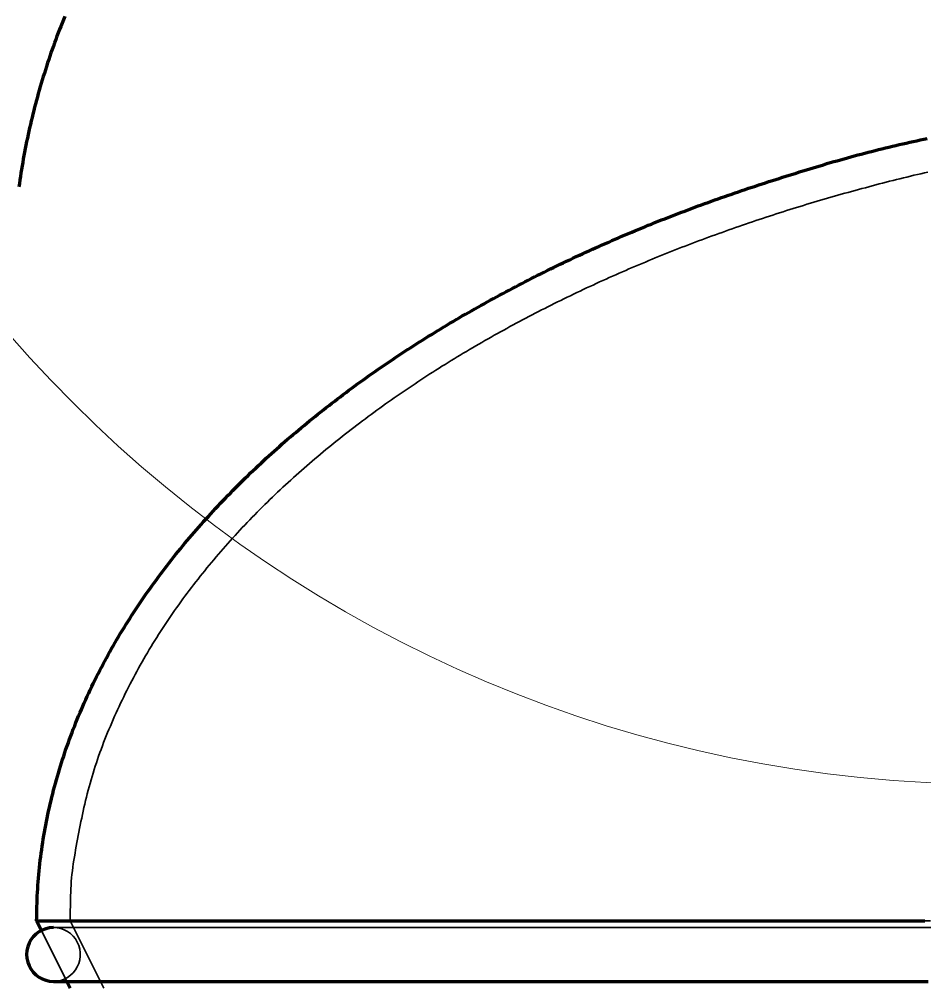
# Model space of a CAD drawing. Header units: millimetres. Extents: x 0 to 2382, y 0 to 420.
# Drawn here: x 269.67 to 282.48, y 297.55 to 311.2 of the extents above; entities that cross this region are included whole.
import ezdxf

# ---------------------------------------------------------------- set-up
doc = ezdxf.new("R2010")
doc.units = ezdxf.units.MM
doc.linetypes.add('IRAM-E-TRAZOS', pattern=[5, 4, -1])
for name, color, linetype, lineweight in [('01-VISIBLE', 7, 'CONTINUOUS', 70), ('02-OCULTA', 4, 'IRAM-E-TRAZOS', 35), ('08-FINA', 5, 'CONTINUOUS', 18)]:
    doc.layers.add(name, color=color, linetype=linetype, lineweight=lineweight)

msp = doc.modelspace()

# ---------------------------------------------------------------- linework, layer by layer
at = {"layer": '01-VISIBLE'}
for p, q in [((269.98, 298.315), (269.912, 298.45)), ((270.387, 297.5), (270.34, 297.595))]:
    msp.add_line(p, q, dxfattribs=at)
for points in [[(270.309, 311.245), (270.29, 311.198), (270.271, 311.152), (270.253, 311.105), (270.235, 311.059), (270.217, 311.012), (270.199, 310.965), (270.182, 310.918), (270.165, 310.871), (270.148, 310.824), (270.131, 310.777), (270.114, 310.729), (270.098, 310.682), (270.082, 310.635), (270.066, 310.587), (270.051, 310.539), (270.036, 310.492), (270.021, 310.444), (270.006, 310.396), (269.991, 310.348), (269.977, 310.3), (269.963, 310.252), (269.949, 310.204), (269.935, 310.156), (269.922, 310.108), (269.909, 310.059), (269.896, 310.011), (269.883, 309.962), (269.871, 309.914), (269.859, 309.865), (269.847, 309.817), (269.835, 309.768), (269.824, 309.719), (269.813, 309.671), (269.802, 309.622), (269.791, 309.573), (269.78, 309.524), (269.77, 309.475), (269.76, 309.426), (269.75, 309.377), (269.741, 309.327), (269.732, 309.278), (269.723, 309.229), (269.714, 309.18), (269.705, 309.13), (269.697, 309.081), (269.689, 309.032), (269.681, 308.982), (269.674, 308.933), (269.667, 308.883), (269.66, 308.834)], [(269.912, 298.45), (269.913, 298.501), (269.913, 298.551), (269.914, 298.601), (269.915, 298.652), (269.917, 298.702), (269.919, 298.753), (269.921, 298.803), (269.924, 298.854), (269.927, 298.904), (269.93, 298.955), (269.934, 299.005), (269.938, 299.055), (269.942, 299.106), (269.947, 299.156), (269.952, 299.206), (269.958, 299.256), (269.963, 299.307), (269.97, 299.357), (269.976, 299.407), (269.983, 299.457), (269.99, 299.507), (269.998, 299.557), (270.006, 299.607), (270.014, 299.656), (270.023, 299.706), (270.032, 299.756), (270.041, 299.805), (270.05, 299.855), (270.06, 299.905), (270.071, 299.954), (270.081, 300.003), (270.092, 300.053), (270.103, 300.102), (270.115, 300.151), (270.127, 300.2), (270.139, 300.249), (270.152, 300.298), (270.165, 300.347), (270.178, 300.396), (270.191, 300.444), (270.205, 300.493), (270.219, 300.541), (270.234, 300.59), (270.249, 300.638), (270.264, 300.686), (270.279, 300.734), (270.295, 300.782), (270.311, 300.83), (270.327, 300.878), (270.344, 300.926), (270.361, 300.973), (270.378, 301.021), (270.395, 301.068), (270.413, 301.115), (270.431, 301.163), (270.45, 301.21), (270.468, 301.257), (270.487, 301.303), (270.506, 301.35), (270.526, 301.397), (270.546, 301.443), (270.566, 301.489), (270.586, 301.536), (270.607, 301.582), (270.628, 301.628), (270.649, 301.674), (270.67, 301.719), (270.692, 301.765), (270.714, 301.81), (270.736, 301.856), (270.759, 301.901), (270.782, 301.946), (270.805, 301.991), (270.828, 302.036), (270.852, 302.08), (270.875, 302.125), (270.899, 302.169), (270.924, 302.214), (270.948, 302.258), (270.973, 302.302), (270.998, 302.346), (271.023, 302.389), (271.049, 302.433), (271.075, 302.476), (271.101, 302.52), (271.127, 302.563), (271.153, 302.606), (271.18, 302.649), (271.207, 302.692), (271.234, 302.734), (271.261, 302.777), (271.289, 302.819), (271.316, 302.861), (271.344, 302.903), (271.373, 302.945), (271.401, 302.987), (271.43, 303.028), (271.458, 303.07), (271.487, 303.111), (271.517, 303.152), (271.546, 303.193), (271.576, 303.234), (271.606, 303.275), (271.636, 303.316), (271.666, 303.356), (271.696, 303.397), (271.727, 303.437), (271.757, 303.477), (271.788, 303.517), (271.819, 303.557), (271.851, 303.596), (271.882, 303.636), (271.914, 303.675), (271.946, 303.714), (271.978, 303.753), (272.01, 303.792), (272.043, 303.831), (272.075, 303.869), (272.108, 303.908), (272.141, 303.946), (272.174, 303.984), (272.207, 304.022), (272.241, 304.06), (272.274, 304.098), (272.308, 304.135), (272.342, 304.173), (272.376, 304.21), (272.41, 304.247), (272.444, 304.284), (272.479, 304.321), (272.514, 304.358), (272.548, 304.395), (272.583, 304.431), (272.619, 304.467), (272.654, 304.503), (272.689, 304.539), (272.725, 304.575), (272.76, 304.611), (272.796, 304.647), (272.832, 304.682), (272.868, 304.717), (272.905, 304.752), (272.941, 304.787), (272.978, 304.822), (273.014, 304.857), (273.051, 304.892), (273.088, 304.926), (273.125, 304.96), (273.162, 304.995), (273.2, 305.029), (273.237, 305.062), (273.275, 305.096), (273.312, 305.13), (273.35, 305.163), (273.388, 305.197), (273.426, 305.23), (273.464, 305.263), (273.503, 305.296), (273.541, 305.329), (273.579, 305.361), (273.618, 305.394), (273.657, 305.426), (273.696, 305.458), (273.735, 305.491), (273.774, 305.523), (273.813, 305.554), (273.852, 305.586), (273.892, 305.618), (273.931, 305.649), (273.971, 305.68), (274.011, 305.712), (274.05, 305.743), (274.09, 305.774), (274.13, 305.804), (274.171, 305.835), (274.211, 305.866), (274.251, 305.896), (274.292, 305.926), (274.332, 305.956), (274.373, 305.986), (274.413, 306.016), (274.454, 306.046), (274.495, 306.075), (274.536, 306.105), (274.577, 306.134), (274.618, 306.164), (274.66, 306.193), (274.701, 306.222), (274.743, 306.25), (274.784, 306.279), (274.826, 306.308), (274.867, 306.336), (274.909, 306.365), (274.951, 306.393), (274.993, 306.421), (275.035, 306.449), (275.077, 306.477), (275.12, 306.504), (275.162, 306.532), (275.204, 306.559), (275.247, 306.587), (275.289, 306.614), (275.332, 306.641), (275.375, 306.668), (275.417, 306.695), (275.46, 306.722), (275.503, 306.748), (275.546, 306.775), (275.589, 306.801), (275.632, 306.827), (275.676, 306.853), (275.719, 306.879), (275.762, 306.905), (275.806, 306.931), (275.849, 306.957), (275.893, 306.982), (275.936, 307.008), (275.98, 307.033), (276.024, 307.058), (276.068, 307.083), (276.112, 307.108), (276.156, 307.133), (276.2, 307.158), (276.244, 307.182), (276.288, 307.207), (276.332, 307.231), (276.376, 307.255), (276.421, 307.279), (276.465, 307.304), (276.51, 307.327), (276.554, 307.351), (276.599, 307.375), (276.644, 307.398), (276.688, 307.422), (276.733, 307.445), (276.778, 307.468), (276.823, 307.492), (276.868, 307.515), (276.913, 307.538), (276.958, 307.56), (277.003, 307.583), (277.048, 307.606), (277.093, 307.628), (277.139, 307.65), (277.184, 307.673), (277.229, 307.695), (277.275, 307.717), (277.32, 307.739), (277.366, 307.76), (277.412, 307.782), (277.457, 307.804), (277.503, 307.825), (277.549, 307.847), (277.595, 307.868), (277.64, 307.889), (277.686, 307.91), (277.732, 307.931), (277.778, 307.952), (277.824, 307.973), (277.87, 307.993), (277.917, 308.014), (277.963, 308.034), (278.009, 308.054), (278.055, 308.075), (278.102, 308.095), (278.148, 308.115), (278.194, 308.135), (278.241, 308.155), (278.287, 308.174), (278.334, 308.194), (278.38, 308.214), (278.427, 308.233), (278.474, 308.252), (278.52, 308.271), (278.567, 308.291), (278.614, 308.309), (278.661, 308.328), (278.708, 308.347), (278.755, 308.366), (278.802, 308.384), (278.849, 308.403), (278.896, 308.421), (278.943, 308.439), (278.99, 308.457), (279.037, 308.475), (279.084, 308.493), (279.132, 308.511), (279.179, 308.529), (279.226, 308.546), (279.274, 308.564), (279.321, 308.581), (279.369, 308.598), (279.416, 308.615), (279.464, 308.632), (279.511, 308.649), (279.559, 308.666), (279.606, 308.683), (279.654, 308.7), (279.702, 308.716), (279.75, 308.733), (279.797, 308.749), (279.845, 308.765), (279.893, 308.782), (279.941, 308.798), (279.989, 308.814), (280.037, 308.83), (280.085, 308.846), (280.133, 308.861), (280.181, 308.877), (280.229, 308.893), (280.277, 308.908), (280.325, 308.924), (280.373, 308.939), (280.421, 308.955), (280.469, 308.97), (280.517, 308.985), (280.565, 309), (280.613, 309.015), (280.662, 309.03), (280.71, 309.045), (280.758, 309.06), (280.806, 309.075), (280.855, 309.09), (280.903, 309.105), (280.951, 309.119), (281, 309.134), (281.048, 309.148), (281.097, 309.163), (281.145, 309.177), (281.193, 309.191), (281.242, 309.205), (281.291, 309.219), (281.339, 309.233), (281.388, 309.246), (281.436, 309.26), (281.485, 309.273), (281.534, 309.286), (281.583, 309.299), (281.632, 309.312), (281.68, 309.325), (281.729, 309.337), (281.778, 309.35), (281.827, 309.362), (281.876, 309.374), (281.925, 309.386), (281.975, 309.398), (282.024, 309.41), (282.073, 309.421), (282.122, 309.433), (282.171, 309.444), (282.22, 309.455), (282.27, 309.466), (282.319, 309.477), (282.368, 309.488), (282.418, 309.499), (282.467, 309.51), (282.516, 309.521)], [(269.912, 298.45), (269.963, 298.45), (270.013, 298.45), (270.063, 298.45), (270.113, 298.45), (270.163, 298.45), (270.213, 298.45), (270.263, 298.45), (270.313, 298.45), (270.363, 298.45), (270.413, 298.45), (270.463, 298.45), (270.513, 298.45), (270.564, 298.45), (270.614, 298.45), (270.664, 298.45), (270.714, 298.45), (270.764, 298.45), (270.814, 298.45), (270.864, 298.45), (270.914, 298.45), (270.964, 298.45), (271.014, 298.45), (271.064, 298.45), (271.114, 298.45), (271.165, 298.45), (271.215, 298.45), (271.265, 298.45), (271.315, 298.45), (271.365, 298.45), (271.415, 298.45), (271.465, 298.45), (271.515, 298.45), (271.565, 298.45), (271.615, 298.45), (271.665, 298.45), (271.715, 298.45), (271.766, 298.45), (271.816, 298.45), (271.866, 298.45), (271.916, 298.45), (271.966, 298.45), (272.016, 298.45), (272.066, 298.45), (272.116, 298.45), (272.166, 298.45), (272.216, 298.45), (272.266, 298.45), (272.316, 298.45), (272.367, 298.45), (272.417, 298.45), (272.467, 298.45), (272.517, 298.45), (272.567, 298.45), (272.617, 298.45), (272.667, 298.45), (272.717, 298.45), (272.767, 298.45), (272.817, 298.45), (272.867, 298.45), (272.917, 298.45), (272.968, 298.45), (273.018, 298.45), (273.068, 298.45), (273.118, 298.45), (273.168, 298.45), (273.218, 298.45), (273.268, 298.45), (273.318, 298.45), (273.368, 298.45), (273.418, 298.45), (273.468, 298.45), (273.518, 298.45), (273.569, 298.45), (273.619, 298.45), (273.669, 298.45), (273.719, 298.45), (273.769, 298.45), (273.819, 298.45), (273.869, 298.45), (273.919, 298.45), (273.969, 298.45), (274.019, 298.45), (274.069, 298.45), (274.119, 298.45), (274.17, 298.45), (274.22, 298.45), (274.27, 298.45), (274.32, 298.45), (274.37, 298.45), (274.42, 298.45), (274.47, 298.45), (274.52, 298.45), (274.57, 298.45), (274.62, 298.45), (274.67, 298.45), (274.72, 298.45), (274.77, 298.45), (274.821, 298.45), (274.871, 298.45), (274.921, 298.45), (274.971, 298.45), (275.021, 298.45), (275.071, 298.45), (275.121, 298.45), (275.171, 298.45), (275.221, 298.45), (275.271, 298.45), (275.321, 298.45), (275.371, 298.45), (275.422, 298.45), (275.472, 298.45), (275.522, 298.45), (275.572, 298.45), (275.622, 298.45), (275.672, 298.45), (275.722, 298.45), (275.772, 298.45), (275.822, 298.45), (275.872, 298.45), (275.922, 298.45), (275.972, 298.45), (276.023, 298.45), (276.073, 298.45), (276.123, 298.45), (276.173, 298.45), (276.223, 298.45), (276.273, 298.45), (276.323, 298.45), (276.373, 298.45), (276.423, 298.45), (276.473, 298.45), (276.523, 298.45), (276.573, 298.45), (276.624, 298.45), (276.674, 298.45), (276.724, 298.45), (276.774, 298.45), (276.824, 298.45), (276.874, 298.45), (276.924, 298.45), (276.974, 298.45), (277.024, 298.45), (277.074, 298.45), (277.124, 298.45), (277.174, 298.45), (277.225, 298.45), (277.275, 298.45), (277.325, 298.45), (277.375, 298.45), (277.425, 298.45), (277.475, 298.45), (277.525, 298.45), (277.575, 298.45), (277.625, 298.45), (277.675, 298.45), (277.725, 298.45), (277.775, 298.45), (277.826, 298.45), (277.876, 298.45), (277.926, 298.45), (277.976, 298.45), (278.026, 298.45), (278.076, 298.45), (278.126, 298.45), (278.176, 298.45), (278.226, 298.45), (278.276, 298.45), (278.326, 298.45), (278.376, 298.45), (278.427, 298.45), (278.477, 298.45), (278.527, 298.45), (278.577, 298.45), (278.627, 298.45), (278.677, 298.45), (278.727, 298.45), (278.777, 298.45), (278.827, 298.45), (278.877, 298.45), (278.927, 298.45), (278.977, 298.45), (279.027, 298.45), (279.078, 298.45), (279.128, 298.45), (279.178, 298.45), (279.228, 298.45), (279.278, 298.45), (279.328, 298.45), (279.378, 298.45), (279.428, 298.45), (279.478, 298.45), (279.528, 298.45), (279.578, 298.45), (279.628, 298.45), (279.679, 298.45), (279.729, 298.45), (279.779, 298.45), (279.829, 298.45), (279.879, 298.45), (279.929, 298.45), (279.979, 298.45), (280.029, 298.45), (280.079, 298.45), (280.129, 298.45), (280.179, 298.45), (280.229, 298.45), (280.28, 298.45), (280.33, 298.45), (280.38, 298.45), (280.43, 298.45), (280.48, 298.45), (280.53, 298.45), (280.58, 298.45), (280.63, 298.45), (280.68, 298.45), (280.73, 298.45), (280.78, 298.45), (280.83, 298.45), (280.881, 298.45), (280.931, 298.45), (280.981, 298.45), (281.031, 298.45), (281.081, 298.45), (281.131, 298.45), (281.181, 298.45), (281.231, 298.45), (281.281, 298.45), (281.331, 298.45), (281.381, 298.45), (281.431, 298.45), (281.482, 298.45), (281.532, 298.45), (281.582, 298.45), (281.632, 298.45), (281.682, 298.45), (281.732, 298.45), (281.782, 298.45), (281.832, 298.45), (281.882, 298.45), (281.932, 298.45), (281.982, 298.45), (282.032, 298.45), (282.083, 298.45), (282.133, 298.45), (282.183, 298.45), (282.233, 298.45), (282.283, 298.45), (282.333, 298.45), (282.383, 298.45), (282.433, 298.45), (282.483, 298.45)], [(270.15, 298.355), (270.096, 298.351), (270.043, 298.34), (269.992, 298.321), (269.945, 298.295), (269.901, 298.262), (269.863, 298.224), (269.83, 298.18), (269.804, 298.133), (269.785, 298.082), (269.774, 298.029), (269.77, 297.975)], [(269.77, 297.975), (269.774, 297.921), (269.785, 297.868), (269.804, 297.817), (269.83, 297.77), (269.863, 297.726), (269.901, 297.688), (269.945, 297.655), (269.992, 297.629), (270.043, 297.61), (270.096, 297.599), (270.15, 297.595)], [(270.15, 297.595), (270.182, 297.595), (270.213, 297.595), (270.245, 297.595), (270.277, 297.595), (270.308, 297.595), (270.34, 297.595)], [(270.15, 297.595), (270.2, 297.595), (270.25, 297.595), (270.3, 297.595), (270.35, 297.595), (270.401, 297.595), (270.451, 297.595), (270.501, 297.595), (270.551, 297.595), (270.601, 297.595), (270.651, 297.595), (270.701, 297.595), (270.751, 297.595), (270.801, 297.595), (270.852, 297.595), (270.902, 297.595), (270.952, 297.595), (271.002, 297.595), (271.052, 297.595), (271.102, 297.595), (271.152, 297.595), (271.202, 297.595), (271.253, 297.595), (271.303, 297.595), (271.353, 297.595), (271.403, 297.595), (271.453, 297.595), (271.503, 297.595), (271.553, 297.595), (271.603, 297.595), (271.653, 297.595), (271.704, 297.595), (271.754, 297.595), (271.804, 297.595), (271.854, 297.595), (271.904, 297.595), (271.954, 297.595), (272.004, 297.595), (272.054, 297.595), (272.105, 297.595), (272.155, 297.595), (272.205, 297.595), (272.255, 297.595), (272.305, 297.595), (272.355, 297.595), (272.405, 297.595), (272.455, 297.595), (272.506, 297.595), (272.556, 297.595), (272.606, 297.595), (272.656, 297.595), (272.706, 297.595), (272.756, 297.595), (272.806, 297.595), (272.856, 297.595), (272.907, 297.595), (272.957, 297.595), (273.007, 297.595), (273.057, 297.595), (273.107, 297.595), (273.157, 297.595), (273.207, 297.595), (273.257, 297.595), (273.307, 297.595), (273.358, 297.595), (273.408, 297.595), (273.458, 297.595), (273.508, 297.595), (273.558, 297.595), (273.608, 297.595), (273.658, 297.595), (273.708, 297.595), (273.759, 297.595), (273.809, 297.595), (273.859, 297.595), (273.909, 297.595), (273.959, 297.595), (274.009, 297.595), (274.059, 297.595), (274.109, 297.595), (274.159, 297.595), (274.21, 297.595), (274.26, 297.595), (274.31, 297.595), (274.36, 297.595), (274.41, 297.595), (274.46, 297.595), (274.51, 297.595), (274.56, 297.595), (274.611, 297.595), (274.661, 297.595), (274.711, 297.595), (274.761, 297.595), (274.811, 297.595), (274.861, 297.595), (274.911, 297.595), (274.961, 297.595), (275.011, 297.595), (275.062, 297.595), (275.112, 297.595), (275.162, 297.595), (275.212, 297.595), (275.262, 297.595), (275.312, 297.595), (275.362, 297.595), (275.412, 297.595), (275.463, 297.595), (275.513, 297.595), (275.563, 297.595), (275.613, 297.595), (275.663, 297.595), (275.713, 297.595), (275.763, 297.595), (275.813, 297.595), (275.863, 297.595), (275.914, 297.595), (275.964, 297.595), (276.014, 297.595), (276.064, 297.595), (276.114, 297.595), (276.164, 297.595), (276.214, 297.595), (276.264, 297.595), (276.315, 297.595), (276.365, 297.595), (276.415, 297.595), (276.465, 297.595), (276.515, 297.595), (276.565, 297.595), (276.615, 297.595), (276.665, 297.595), (276.716, 297.595), (276.766, 297.595), (276.816, 297.595), (276.866, 297.595), (276.916, 297.595), (276.966, 297.595), (277.016, 297.595), (277.066, 297.595), (277.116, 297.595), (277.167, 297.595), (277.217, 297.595), (277.267, 297.595), (277.317, 297.595), (277.367, 297.595), (277.417, 297.595), (277.467, 297.595), (277.517, 297.595), (277.568, 297.595), (277.618, 297.595), (277.668, 297.595), (277.718, 297.595), (277.768, 297.595), (277.818, 297.595), (277.868, 297.595), (277.918, 297.595), (277.968, 297.595), (278.019, 297.595), (278.069, 297.595), (278.119, 297.595), (278.169, 297.595), (278.219, 297.595), (278.269, 297.595), (278.319, 297.595), (278.369, 297.595), (278.42, 297.595), (278.47, 297.595), (278.52, 297.595), (278.57, 297.595), (278.62, 297.595), (278.67, 297.595), (278.72, 297.595), (278.77, 297.595), (278.82, 297.595), (278.871, 297.595), (278.921, 297.595), (278.971, 297.595), (279.021, 297.595), (279.071, 297.595), (279.121, 297.595), (279.171, 297.595), (279.221, 297.595), (279.272, 297.595), (279.322, 297.595), (279.372, 297.595), (279.422, 297.595), (279.472, 297.595), (279.522, 297.595), (279.572, 297.595), (279.622, 297.595), (279.672, 297.595), (279.723, 297.595), (279.773, 297.595), (279.823, 297.595), (279.873, 297.595), (279.923, 297.595), (279.973, 297.595), (280.023, 297.595), (280.073, 297.595), (280.124, 297.595), (280.174, 297.595), (280.224, 297.595), (280.274, 297.595), (280.324, 297.595), (280.374, 297.595), (280.424, 297.595), (280.474, 297.595), (280.525, 297.595), (280.575, 297.595), (280.625, 297.595), (280.675, 297.595), (280.725, 297.595), (280.775, 297.595), (280.825, 297.595), (280.875, 297.595), (280.925, 297.595), (280.976, 297.595), (281.026, 297.595), (281.076, 297.595), (281.126, 297.595), (281.176, 297.595), (281.226, 297.595), (281.276, 297.595), (281.326, 297.595), (281.377, 297.595), (281.427, 297.595), (281.477, 297.595), (281.527, 297.595), (281.577, 297.595), (281.627, 297.595), (281.677, 297.595), (281.727, 297.595), (281.777, 297.595), (281.828, 297.595), (281.878, 297.595), (281.928, 297.595), (281.978, 297.595), (282.028, 297.595), (282.078, 297.595), (282.128, 297.595), (282.178, 297.595), (282.229, 297.595), (282.279, 297.595), (282.329, 297.595), (282.379, 297.595), (282.429, 297.595), (282.479, 297.595), (282.529, 297.595)]]:
    msp.add_lwpolyline(points, dxfattribs=at)
at = {"layer": '02-OCULTA'}
for p, q in [((270.862, 297.5), (270.387, 298.45)), ((270.34, 297.595), (269.98, 298.315))]:
    msp.add_line(p, q, dxfattribs=at)
for points in [[(282.525, 309.044), (282.476, 309.033), (282.427, 309.021), (282.377, 309.009), (282.328, 308.998), (282.279, 308.986), (282.23, 308.974), (282.181, 308.962), (282.131, 308.95), (282.082, 308.937), (282.033, 308.925), (281.984, 308.913), (281.935, 308.9), (281.886, 308.888), (281.837, 308.875), (281.788, 308.862), (281.739, 308.849), (281.69, 308.837), (281.641, 308.823), (281.593, 308.81), (281.544, 308.797), (281.495, 308.784), (281.446, 308.77), (281.397, 308.757), (281.349, 308.743), (281.3, 308.73), (281.251, 308.716), (281.203, 308.702), (281.154, 308.688), (281.105, 308.674), (281.057, 308.66), (281.008, 308.646), (280.96, 308.631), (280.911, 308.617), (280.863, 308.602), (280.814, 308.588), (280.766, 308.573), (280.717, 308.558), (280.669, 308.543), (280.621, 308.528), (280.573, 308.513), (280.524, 308.498), (280.476, 308.483), (280.428, 308.468), (280.38, 308.452), (280.331, 308.436), (280.283, 308.421), (280.235, 308.405), (280.187, 308.389), (280.139, 308.373), (280.091, 308.357), (280.043, 308.341), (279.995, 308.325), (279.947, 308.308), (279.9, 308.292), (279.852, 308.276), (279.804, 308.259), (279.756, 308.242), (279.709, 308.225), (279.661, 308.208), (279.613, 308.191), (279.566, 308.174), (279.518, 308.157), (279.471, 308.14), (279.423, 308.122), (279.376, 308.105), (279.328, 308.087), (279.281, 308.069), (279.233, 308.051), (279.186, 308.033), (279.139, 308.015), (279.092, 307.997), (279.044, 307.979), (278.997, 307.961), (278.95, 307.942), (278.903, 307.924), (278.856, 307.905), (278.809, 307.886), (278.762, 307.867), (278.715, 307.848), (278.668, 307.829), (278.622, 307.81), (278.575, 307.791), (278.528, 307.771), (278.481, 307.752), (278.435, 307.732), (278.388, 307.713), (278.342, 307.693), (278.295, 307.673), (278.249, 307.653), (278.202, 307.633), (278.156, 307.612), (278.11, 307.592), (278.063, 307.572), (278.017, 307.551), (277.971, 307.53), (277.925, 307.51), (277.879, 307.489), (277.833, 307.468), (277.787, 307.446), (277.741, 307.425), (277.695, 307.404), (277.649, 307.382), (277.603, 307.361), (277.558, 307.339), (277.512, 307.317), (277.466, 307.295), (277.421, 307.273), (277.375, 307.251), (277.33, 307.229), (277.284, 307.207), (277.239, 307.184), (277.194, 307.162), (277.149, 307.139), (277.103, 307.116), (277.058, 307.093), (277.013, 307.07), (276.968, 307.047), (276.923, 307.024), (276.878, 307), (276.834, 306.977), (276.789, 306.953), (276.744, 306.929), (276.7, 306.906), (276.655, 306.882), (276.611, 306.857), (276.566, 306.833), (276.522, 306.809), (276.478, 306.784), (276.433, 306.76), (276.389, 306.735), (276.345, 306.71), (276.301, 306.685), (276.257, 306.66), (276.213, 306.635), (276.169, 306.61), (276.126, 306.584), (276.082, 306.559), (276.038, 306.533), (275.995, 306.507), (275.951, 306.481), (275.908, 306.455), (275.865, 306.429), (275.822, 306.403), (275.778, 306.376), (275.735, 306.35), (275.692, 306.323), (275.649, 306.296), (275.607, 306.27), (275.564, 306.242), (275.521, 306.215), (275.479, 306.188), (275.436, 306.161), (275.394, 306.133), (275.351, 306.105), (275.309, 306.077), (275.267, 306.049), (275.225, 306.021), (275.183, 305.993), (275.141, 305.965), (275.099, 305.936), (275.057, 305.908), (275.016, 305.879), (274.974, 305.85), (274.933, 305.821), (274.891, 305.792), (274.85, 305.763), (274.809, 305.733), (274.768, 305.704), (274.727, 305.674), (274.686, 305.644), (274.645, 305.615), (274.604, 305.584), (274.564, 305.554), (274.523, 305.524), (274.483, 305.493), (274.442, 305.463), (274.402, 305.432), (274.362, 305.401), (274.322, 305.37), (274.282, 305.339), (274.243, 305.308), (274.203, 305.276), (274.163, 305.245), (274.124, 305.213), (274.085, 305.181), (274.045, 305.149), (274.006, 305.117), (273.967, 305.085), (273.928, 305.053), (273.89, 305.02), (273.851, 304.988), (273.812, 304.955), (273.774, 304.922), (273.736, 304.889), (273.697, 304.856), (273.659, 304.822), (273.621, 304.789), (273.584, 304.755), (273.546, 304.721), (273.509, 304.687), (273.471, 304.653), (273.434, 304.619), (273.397, 304.585), (273.36, 304.55), (273.323, 304.515), (273.286, 304.48), (273.25, 304.445), (273.214, 304.41), (273.177, 304.375), (273.141, 304.339), (273.105, 304.304), (273.069, 304.268), (273.034, 304.232), (272.998, 304.196), (272.963, 304.16), (272.928, 304.124), (272.893, 304.087), (272.858, 304.05), (272.823, 304.014), (272.789, 303.977), (272.754, 303.94), (272.72, 303.902), (272.686, 303.865), (272.652, 303.827), (272.618, 303.79), (272.585, 303.752), (272.551, 303.714), (272.518, 303.676), (272.485, 303.637), (272.452, 303.599), (272.419, 303.56), (272.387, 303.522), (272.355, 303.483), (272.322, 303.444), (272.29, 303.404), (272.259, 303.365), (272.227, 303.325), (272.196, 303.286), (272.164, 303.246), (272.133, 303.206), (272.103, 303.166), (272.072, 303.126), (272.042, 303.085), (272.011, 303.045), (271.981, 303.004), (271.952, 302.963), (271.922, 302.922), (271.893, 302.881), (271.863, 302.839), (271.834, 302.798), (271.806, 302.756), (271.777, 302.714), (271.749, 302.672), (271.721, 302.63), (271.693, 302.588), (271.666, 302.546), (271.638, 302.503), (271.611, 302.46), (271.584, 302.417), (271.558, 302.374), (271.531, 302.331), (271.505, 302.288), (271.479, 302.244), (271.454, 302.201), (271.428, 302.157), (271.403, 302.113), (271.378, 302.069), (271.354, 302.025), (271.329, 301.98), (271.305, 301.936), (271.282, 301.891), (271.258, 301.846), (271.235, 301.802), (271.212, 301.756), (271.189, 301.711), (271.166, 301.666), (271.144, 301.621), (271.122, 301.575), (271.1, 301.529), (271.079, 301.484), (271.057, 301.438), (271.036, 301.392), (271.015, 301.346), (270.995, 301.299), (270.975, 301.253), (270.955, 301.207), (270.935, 301.16), (270.916, 301.113), (270.897, 301.066), (270.878, 301.019), (270.86, 300.972), (270.842, 300.925), (270.824, 300.877), (270.806, 300.83), (270.789, 300.782), (270.773, 300.734), (270.757, 300.687), (270.741, 300.638), (270.726, 300.59), (270.711, 300.542), (270.696, 300.493), (270.682, 300.445), (270.668, 300.396), (270.655, 300.347), (270.642, 300.298), (270.629, 300.249), (270.617, 300.2), (270.605, 300.151), (270.594, 300.102), (270.582, 300.053), (270.571, 300.003), (270.56, 299.954), (270.55, 299.904), (270.539, 299.855), (270.529, 299.805), (270.519, 299.756), (270.51, 299.706), (270.5, 299.656), (270.491, 299.607), (270.482, 299.557), (270.473, 299.507), (270.464, 299.457), (270.455, 299.407), (270.446, 299.358), (270.438, 299.308), (270.43, 299.258), (270.423, 299.208), (270.417, 299.157), (270.411, 299.107), (270.406, 299.057), (270.402, 299.006), (270.399, 298.956), (270.396, 298.905), (270.394, 298.855), (270.392, 298.804), (270.391, 298.754), (270.39, 298.703), (270.389, 298.652), (270.388, 298.602), (270.388, 298.551), (270.387, 298.501), (270.387, 298.45)], [(282.512, 298.45), (282.462, 298.45), (282.412, 298.45), (282.362, 298.45), (282.312, 298.45), (282.262, 298.45), (282.212, 298.45), (282.162, 298.45), (282.112, 298.45), (282.062, 298.45), (282.012, 298.45), (281.962, 298.45), (281.912, 298.45), (281.862, 298.45), (281.812, 298.45), (281.762, 298.45), (281.712, 298.45), (281.662, 298.45), (281.612, 298.45), (281.562, 298.45), (281.512, 298.45), (281.462, 298.45), (281.412, 298.45), (281.362, 298.45), (281.312, 298.45), (281.262, 298.45), (281.212, 298.45), (281.162, 298.45), (281.112, 298.45), (281.062, 298.45), (281.012, 298.45), (280.962, 298.45), (280.912, 298.45), (280.862, 298.45), (280.812, 298.45), (280.762, 298.45), (280.712, 298.45), (280.662, 298.45), (280.612, 298.45), (280.562, 298.45), (280.512, 298.45), (280.462, 298.45), (280.412, 298.45), (280.362, 298.45), (280.312, 298.45), (280.262, 298.45), (280.212, 298.45), (280.162, 298.45), (280.112, 298.45), (280.062, 298.45), (280.012, 298.45), (279.962, 298.45), (279.912, 298.45), (279.862, 298.45), (279.812, 298.45), (279.762, 298.45), (279.712, 298.45), (279.662, 298.45), (279.612, 298.45), (279.562, 298.45), (279.512, 298.45), (279.462, 298.45), (279.412, 298.45), (279.362, 298.45), (279.312, 298.45), (279.262, 298.45), (279.212, 298.45), (279.162, 298.45), (279.112, 298.45), (279.062, 298.45), (279.012, 298.45), (278.962, 298.45), (278.912, 298.45), (278.862, 298.45), (278.812, 298.45), (278.762, 298.45), (278.712, 298.45), (278.662, 298.45), (278.612, 298.45), (278.562, 298.45), (278.512, 298.45), (278.462, 298.45), (278.412, 298.45), (278.362, 298.45), (278.312, 298.45), (278.262, 298.45), (278.212, 298.45), (278.162, 298.45), (278.112, 298.45), (278.062, 298.45), (278.012, 298.45), (277.962, 298.45), (277.912, 298.45), (277.862, 298.45), (277.812, 298.45), (277.762, 298.45), (277.712, 298.45), (277.662, 298.45), (277.612, 298.45), (277.562, 298.45), (277.512, 298.45), (277.462, 298.45), (277.412, 298.45), (277.362, 298.45), (277.312, 298.45), (277.262, 298.45), (277.212, 298.45), (277.162, 298.45), (277.112, 298.45), (277.062, 298.45), (277.012, 298.45), (276.962, 298.45), (276.912, 298.45), (276.862, 298.45), (276.812, 298.45), (276.762, 298.45), (276.712, 298.45), (276.662, 298.45), (276.612, 298.45), (276.562, 298.45), (276.512, 298.45), (276.462, 298.45), (276.412, 298.45), (276.362, 298.45), (276.312, 298.45), (276.262, 298.45), (276.212, 298.45), (276.162, 298.45), (276.112, 298.45), (276.062, 298.45), (276.012, 298.45), (275.962, 298.45), (275.912, 298.45), (275.862, 298.45), (275.812, 298.45), (275.762, 298.45), (275.712, 298.45), (275.662, 298.45), (275.612, 298.45), (275.562, 298.45), (275.512, 298.45), (275.462, 298.45), (275.412, 298.45), (275.362, 298.45), (275.312, 298.45), (275.262, 298.45), (275.212, 298.45), (275.162, 298.45), (275.112, 298.45), (275.062, 298.45), (275.012, 298.45), (274.962, 298.45), (274.912, 298.45), (274.862, 298.45), (274.812, 298.45), (274.762, 298.45), (274.712, 298.45), (274.662, 298.45), (274.612, 298.45), (274.562, 298.45), (274.512, 298.45), (274.462, 298.45), (274.412, 298.45), (274.362, 298.45), (274.312, 298.45), (274.262, 298.45), (274.212, 298.45), (274.162, 298.45), (274.112, 298.45), (274.062, 298.45), (274.012, 298.45), (273.962, 298.45), (273.912, 298.45), (273.862, 298.45), (273.812, 298.45), (273.762, 298.45), (273.712, 298.45), (273.662, 298.45), (273.612, 298.45), (273.562, 298.45), (273.512, 298.45), (273.462, 298.45), (273.412, 298.45), (273.362, 298.45), (273.312, 298.45), (273.262, 298.45), (273.212, 298.45), (273.162, 298.45), (273.112, 298.45), (273.062, 298.45), (273.012, 298.45), (272.962, 298.45), (272.912, 298.45), (272.862, 298.45), (272.812, 298.45), (272.762, 298.45), (272.712, 298.45), (272.662, 298.45), (272.612, 298.45), (272.562, 298.45), (272.512, 298.45), (272.462, 298.45), (272.412, 298.45), (272.362, 298.45), (272.312, 298.45), (272.262, 298.45), (272.212, 298.45), (272.162, 298.45), (272.112, 298.45), (272.062, 298.45), (272.012, 298.45), (271.962, 298.45), (271.912, 298.45), (271.862, 298.45), (271.812, 298.45), (271.762, 298.45), (271.712, 298.45), (271.662, 298.45), (271.612, 298.45), (271.562, 298.45), (271.512, 298.45), (271.462, 298.45), (271.412, 298.45), (271.362, 298.45), (271.312, 298.45), (271.262, 298.45), (271.212, 298.45), (271.162, 298.45), (271.112, 298.45), (271.062, 298.45), (271.012, 298.45), (270.962, 298.45), (270.912, 298.45), (270.862, 298.45), (270.812, 298.45), (270.762, 298.45), (270.712, 298.45), (270.662, 298.45), (270.612, 298.45), (270.562, 298.45), (270.512, 298.45), (270.462, 298.45), (270.412, 298.45), (270.362, 298.45), (270.312, 298.45), (270.262, 298.45), (270.212, 298.45), (270.162, 298.45), (270.112, 298.45), (270.062, 298.45), (270.012, 298.45), (269.962, 298.45), (269.912, 298.45)], [(282.503, 298.45), (282.453, 298.45), (282.403, 298.45), (282.353, 298.45), (282.303, 298.45), (282.253, 298.45), (282.203, 298.45), (282.153, 298.45), (282.103, 298.45), (282.053, 298.45), (282.003, 298.45), (281.953, 298.45), (281.903, 298.45), (281.853, 298.45), (281.802, 298.45), (281.752, 298.45), (281.702, 298.45), (281.652, 298.45), (281.602, 298.45), (281.552, 298.45), (281.502, 298.45), (281.452, 298.45), (281.402, 298.45), (281.352, 298.45), (281.302, 298.45), (281.252, 298.45), (281.202, 298.45), (281.152, 298.45), (281.102, 298.45), (281.052, 298.45), (281.001, 298.45), (280.951, 298.45), (280.901, 298.45), (280.851, 298.45), (280.801, 298.45), (280.751, 298.45), (280.701, 298.45), (280.651, 298.45), (280.601, 298.45), (280.551, 298.45), (280.501, 298.45), (280.451, 298.45), (280.401, 298.45), (280.351, 298.45), (280.301, 298.45), (280.25, 298.45), (280.2, 298.45), (280.15, 298.45), (280.1, 298.45), (280.05, 298.45), (280, 298.45), (279.95, 298.45), (279.9, 298.45), (279.85, 298.45), (279.8, 298.45), (279.75, 298.45), (279.7, 298.45), (279.65, 298.45), (279.6, 298.45), (279.55, 298.45), (279.499, 298.45), (279.449, 298.45), (279.399, 298.45), (279.349, 298.45), (279.299, 298.45), (279.249, 298.45), (279.199, 298.45), (279.149, 298.45), (279.099, 298.45), (279.049, 298.45), (278.999, 298.45), (278.949, 298.45), (278.899, 298.45), (278.849, 298.45), (278.799, 298.45), (278.748, 298.45), (278.698, 298.45), (278.648, 298.45), (278.598, 298.45), (278.548, 298.45), (278.498, 298.45), (278.448, 298.45), (278.398, 298.45), (278.348, 298.45), (278.298, 298.45), (278.248, 298.45), (278.198, 298.45), (278.148, 298.45), (278.098, 298.45), (278.048, 298.45), (277.997, 298.45), (277.947, 298.45), (277.897, 298.45), (277.847, 298.45), (277.797, 298.45), (277.747, 298.45), (277.697, 298.45), (277.647, 298.45), (277.597, 298.45), (277.547, 298.45), (277.497, 298.45), (277.447, 298.45), (277.397, 298.45), (277.347, 298.45), (277.297, 298.45), (277.247, 298.45), (277.196, 298.45), (277.146, 298.45), (277.096, 298.45), (277.046, 298.45), (276.996, 298.45), (276.946, 298.45), (276.896, 298.45), (276.846, 298.45), (276.796, 298.45), (276.746, 298.45), (276.696, 298.45), (276.646, 298.45), (276.596, 298.45), (276.546, 298.45), (276.496, 298.45), (276.445, 298.45), (276.395, 298.45), (276.345, 298.45), (276.295, 298.45), (276.245, 298.45), (276.195, 298.45), (276.145, 298.45), (276.095, 298.45), (276.045, 298.45), (275.995, 298.45), (275.945, 298.45), (275.895, 298.45), (275.845, 298.45), (275.795, 298.45), (275.745, 298.45), (275.694, 298.45), (275.644, 298.45), (275.594, 298.45), (275.544, 298.45), (275.494, 298.45), (275.444, 298.45), (275.394, 298.45), (275.344, 298.45), (275.294, 298.45), (275.244, 298.45), (275.194, 298.45), (275.144, 298.45), (275.094, 298.45), (275.044, 298.45), (274.994, 298.45), (274.943, 298.45), (274.893, 298.45), (274.843, 298.45), (274.793, 298.45), (274.743, 298.45), (274.693, 298.45), (274.643, 298.45), (274.593, 298.45), (274.543, 298.45), (274.493, 298.45), (274.443, 298.45), (274.393, 298.45), (274.343, 298.45), (274.293, 298.45), (274.243, 298.45), (274.192, 298.45), (274.142, 298.45), (274.092, 298.45), (274.042, 298.45), (273.992, 298.45), (273.942, 298.45), (273.892, 298.45), (273.842, 298.45), (273.792, 298.45), (273.742, 298.45), (273.692, 298.45), (273.642, 298.45), (273.592, 298.45), (273.542, 298.45), (273.492, 298.45), (273.442, 298.45), (273.391, 298.45), (273.341, 298.45), (273.291, 298.45), (273.241, 298.45), (273.191, 298.45), (273.141, 298.45), (273.091, 298.45), (273.041, 298.45), (272.991, 298.45), (272.941, 298.45), (272.891, 298.45), (272.841, 298.45), (272.791, 298.45), (272.741, 298.45), (272.691, 298.45), (272.64, 298.45), (272.59, 298.45), (272.54, 298.45), (272.49, 298.45), (272.44, 298.45), (272.39, 298.45), (272.34, 298.45), (272.29, 298.45), (272.24, 298.45), (272.19, 298.45), (272.14, 298.45), (272.09, 298.45), (272.04, 298.45), (271.99, 298.45), (271.94, 298.45), (271.889, 298.45), (271.839, 298.45), (271.789, 298.45), (271.739, 298.45), (271.689, 298.45), (271.639, 298.45), (271.589, 298.45), (271.539, 298.45), (271.489, 298.45), (271.439, 298.45), (271.389, 298.45), (271.339, 298.45), (271.289, 298.45), (271.239, 298.45), (271.189, 298.45), (271.138, 298.45), (271.088, 298.45), (271.038, 298.45), (270.988, 298.45), (270.938, 298.45), (270.888, 298.45), (270.838, 298.45), (270.788, 298.45), (270.738, 298.45), (270.688, 298.45), (270.638, 298.45), (270.588, 298.45), (270.538, 298.45), (270.488, 298.45), (270.438, 298.45), (270.387, 298.45)], [(270.387, 298.45), (270.483, 298.45), (270.578, 298.45), (270.673, 298.45), (270.768, 298.45), (270.863, 298.45), (270.958, 298.45), (271.053, 298.45), (271.148, 298.45), (271.244, 298.45), (271.339, 298.45), (271.434, 298.45), (271.529, 298.45), (271.624, 298.45), (271.719, 298.45), (271.814, 298.45), (271.909, 298.45), (272.005, 298.45), (272.1, 298.45), (272.195, 298.45), (272.29, 298.45), (272.385, 298.45), (272.48, 298.45), (272.575, 298.45), (272.67, 298.45), (272.766, 298.45), (272.861, 298.45), (272.956, 298.45), (273.051, 298.45), (273.146, 298.45), (273.241, 298.45), (273.336, 298.45), (273.431, 298.45), (273.527, 298.45), (273.622, 298.45), (273.717, 298.45), (273.812, 298.45), (273.907, 298.45), (274.002, 298.45), (274.097, 298.45), (274.192, 298.45), (274.288, 298.45), (274.383, 298.45), (274.478, 298.45), (274.573, 298.45), (274.668, 298.45), (274.763, 298.45), (274.858, 298.45), (274.953, 298.45), (275.049, 298.45), (275.144, 298.45), (275.239, 298.45), (275.334, 298.45), (275.429, 298.45), (275.524, 298.45), (275.619, 298.45), (275.714, 298.45), (275.81, 298.45), (275.905, 298.45), (276, 298.45), (276.095, 298.45), (276.19, 298.45), (276.285, 298.45), (276.38, 298.45), (276.475, 298.45), (276.571, 298.45), (276.666, 298.45), (276.761, 298.45), (276.856, 298.45), (276.951, 298.45), (277.046, 298.45), (277.141, 298.45), (277.236, 298.45), (277.332, 298.45), (277.427, 298.45), (277.522, 298.45), (277.617, 298.45), (277.712, 298.45), (277.807, 298.45), (277.902, 298.45), (277.997, 298.45), (278.093, 298.45), (278.188, 298.45), (278.283, 298.45), (278.378, 298.45), (278.473, 298.45), (278.568, 298.45), (278.663, 298.45), (278.758, 298.45), (278.854, 298.45), (278.949, 298.45), (279.044, 298.45), (279.139, 298.45), (279.234, 298.45), (279.329, 298.45), (279.424, 298.45), (279.519, 298.45), (279.615, 298.45), (279.71, 298.45), (279.805, 298.45), (279.9, 298.45), (279.995, 298.45), (280.09, 298.45), (280.185, 298.45), (280.28, 298.45), (280.376, 298.45), (280.471, 298.45), (280.566, 298.45), (280.661, 298.45), (280.756, 298.45), (280.851, 298.45), (280.946, 298.45), (281.041, 298.45), (281.137, 298.45), (281.232, 298.45), (281.327, 298.45), (281.422, 298.45), (281.517, 298.45), (281.612, 298.45), (281.707, 298.45), (281.802, 298.45), (281.898, 298.45), (281.993, 298.45), (282.088, 298.45), (282.183, 298.45), (282.278, 298.45), (282.373, 298.45), (282.468, 298.45), (282.563, 298.45)], [(282.508, 298.355), (282.458, 298.355), (282.408, 298.355), (282.358, 298.355), (282.308, 298.355), (282.258, 298.355), (282.208, 298.355), (282.158, 298.355), (282.108, 298.355), (282.058, 298.355), (282.008, 298.355), (281.958, 298.355), (281.908, 298.355), (281.858, 298.355), (281.808, 298.355), (281.758, 298.355), (281.708, 298.355), (281.657, 298.355), (281.607, 298.355), (281.557, 298.355), (281.507, 298.355), (281.457, 298.355), (281.407, 298.355), (281.357, 298.355), (281.307, 298.355), (281.257, 298.355), (281.207, 298.355), (281.157, 298.355), (281.107, 298.355), (281.057, 298.355), (281.007, 298.355), (280.957, 298.355), (280.907, 298.355), (280.857, 298.355), (280.807, 298.355), (280.757, 298.355), (280.707, 298.355), (280.657, 298.355), (280.607, 298.355), (280.557, 298.355), (280.507, 298.355), (280.457, 298.355), (280.407, 298.355), (280.357, 298.355), (280.307, 298.355), (280.257, 298.355), (280.207, 298.355), (280.156, 298.355), (280.106, 298.355), (280.056, 298.355), (280.006, 298.355), (279.956, 298.355), (279.906, 298.355), (279.856, 298.355), (279.806, 298.355), (279.756, 298.355), (279.706, 298.355), (279.656, 298.355), (279.606, 298.355), (279.556, 298.355), (279.506, 298.355), (279.456, 298.355), (279.406, 298.355), (279.356, 298.355), (279.306, 298.355), (279.256, 298.355), (279.206, 298.355), (279.156, 298.355), (279.106, 298.355), (279.056, 298.355), (279.006, 298.355), (278.956, 298.355), (278.906, 298.355), (278.856, 298.355), (278.806, 298.355), (278.756, 298.355), (278.706, 298.355), (278.656, 298.355), (278.605, 298.355), (278.555, 298.355), (278.505, 298.355), (278.455, 298.355), (278.405, 298.355), (278.355, 298.355), (278.305, 298.355), (278.255, 298.355), (278.205, 298.355), (278.155, 298.355), (278.105, 298.355), (278.055, 298.355), (278.005, 298.355), (277.955, 298.355), (277.905, 298.355), (277.855, 298.355), (277.805, 298.355), (277.755, 298.355), (277.705, 298.355), (277.655, 298.355), (277.605, 298.355), (277.555, 298.355), (277.505, 298.355), (277.455, 298.355), (277.405, 298.355), (277.355, 298.355), (277.305, 298.355), (277.255, 298.355), (277.205, 298.355), (277.155, 298.355), (277.105, 298.355), (277.054, 298.355), (277.004, 298.355), (276.954, 298.355), (276.904, 298.355), (276.854, 298.355), (276.804, 298.355), (276.754, 298.355), (276.704, 298.355), (276.654, 298.355), (276.604, 298.355), (276.554, 298.355), (276.504, 298.355), (276.454, 298.355), (276.404, 298.355), (276.354, 298.355), (276.304, 298.355), (276.254, 298.355), (276.204, 298.355), (276.154, 298.355), (276.104, 298.355), (276.054, 298.355), (276.004, 298.355), (275.954, 298.355), (275.904, 298.355), (275.854, 298.355), (275.804, 298.355), (275.754, 298.355), (275.704, 298.355), (275.654, 298.355), (275.604, 298.355), (275.554, 298.355), (275.503, 298.355), (275.453, 298.355), (275.403, 298.355), (275.353, 298.355), (275.303, 298.355), (275.253, 298.355), (275.203, 298.355), (275.153, 298.355), (275.103, 298.355), (275.053, 298.355), (275.003, 298.355), (274.953, 298.355), (274.903, 298.355), (274.853, 298.355), (274.803, 298.355), (274.753, 298.355), (274.703, 298.355), (274.653, 298.355), (274.603, 298.355), (274.553, 298.355), (274.503, 298.355), (274.453, 298.355), (274.403, 298.355), (274.353, 298.355), (274.303, 298.355), (274.253, 298.355), (274.203, 298.355), (274.153, 298.355), (274.103, 298.355), (274.053, 298.355), (274.003, 298.355), (273.952, 298.355), (273.902, 298.355), (273.852, 298.355), (273.802, 298.355), (273.752, 298.355), (273.702, 298.355), (273.652, 298.355), (273.602, 298.355), (273.552, 298.355), (273.502, 298.355), (273.452, 298.355), (273.402, 298.355), (273.352, 298.355), (273.302, 298.355), (273.252, 298.355), (273.202, 298.355), (273.152, 298.355), (273.102, 298.355), (273.052, 298.355), (273.002, 298.355), (272.952, 298.355), (272.902, 298.355), (272.852, 298.355), (272.802, 298.355), (272.752, 298.355), (272.702, 298.355), (272.652, 298.355), (272.602, 298.355), (272.552, 298.355), (272.502, 298.355), (272.451, 298.355), (272.401, 298.355), (272.351, 298.355), (272.301, 298.355), (272.251, 298.355), (272.201, 298.355), (272.151, 298.355), (272.101, 298.355), (272.051, 298.355), (272.001, 298.355), (271.951, 298.355), (271.901, 298.355), (271.851, 298.355), (271.801, 298.355), (271.751, 298.355), (271.701, 298.355), (271.651, 298.355), (271.601, 298.355), (271.551, 298.355), (271.501, 298.355), (271.451, 298.355), (271.401, 298.355), (271.351, 298.355), (271.301, 298.355), (271.251, 298.355), (271.201, 298.355), (271.151, 298.355), (271.101, 298.355), (271.051, 298.355), (271.001, 298.355), (270.951, 298.355), (270.9, 298.355), (270.85, 298.355), (270.8, 298.355), (270.75, 298.355), (270.7, 298.355), (270.65, 298.355), (270.6, 298.355), (270.55, 298.355), (270.5, 298.355), (270.45, 298.355), (270.4, 298.355), (270.35, 298.355), (270.3, 298.355), (270.25, 298.355), (270.2, 298.355), (270.15, 298.355)], [(282.574, 298.355), (282.478, 298.355), (282.382, 298.355), (282.285, 298.355), (282.189, 298.355), (282.093, 298.355), (281.996, 298.355), (281.9, 298.355), (281.804, 298.355), (281.708, 298.355), (281.611, 298.355), (281.515, 298.355), (281.419, 298.355), (281.322, 298.355), (281.226, 298.355), (281.13, 298.355), (281.033, 298.355), (280.937, 298.355), (280.841, 298.355), (280.744, 298.355), (280.648, 298.355), (280.552, 298.355), (280.455, 298.355), (280.359, 298.355), (280.263, 298.355), (280.167, 298.355), (280.07, 298.355), (279.974, 298.355), (279.878, 298.355), (279.781, 298.355), (279.685, 298.355), (279.589, 298.355), (279.492, 298.355), (279.396, 298.355), (279.3, 298.355), (279.203, 298.355), (279.107, 298.355), (279.011, 298.355), (278.914, 298.355), (278.818, 298.355), (278.722, 298.355), (278.626, 298.355), (278.529, 298.355), (278.433, 298.355), (278.337, 298.355), (278.24, 298.355), (278.144, 298.355), (278.048, 298.355), (277.951, 298.355), (277.855, 298.355), (277.759, 298.355), (277.662, 298.355), (277.566, 298.355), (277.47, 298.355), (277.373, 298.355), (277.277, 298.355), (277.181, 298.355), (277.085, 298.355), (276.988, 298.355), (276.892, 298.355), (276.796, 298.355), (276.699, 298.355), (276.603, 298.355), (276.507, 298.355), (276.41, 298.355), (276.314, 298.355), (276.218, 298.355), (276.121, 298.355), (276.025, 298.355), (275.929, 298.355), (275.832, 298.355), (275.736, 298.355), (275.64, 298.355), (275.544, 298.355), (275.447, 298.355), (275.351, 298.355), (275.255, 298.355), (275.158, 298.355), (275.062, 298.355), (274.966, 298.355), (274.869, 298.355), (274.773, 298.355), (274.677, 298.355), (274.58, 298.355), (274.484, 298.355), (274.388, 298.355), (274.291, 298.355), (274.195, 298.355), (274.099, 298.355), (274.003, 298.355), (273.906, 298.355), (273.81, 298.355), (273.714, 298.355), (273.617, 298.355), (273.521, 298.355), (273.425, 298.355), (273.328, 298.355), (273.232, 298.355), (273.136, 298.355), (273.039, 298.355), (272.943, 298.355), (272.847, 298.355), (272.75, 298.355), (272.654, 298.355), (272.558, 298.355), (272.462, 298.355), (272.365, 298.355), (272.269, 298.355), (272.173, 298.355), (272.076, 298.355), (271.98, 298.355), (271.884, 298.355), (271.787, 298.355), (271.691, 298.355), (271.595, 298.355), (271.498, 298.355), (271.402, 298.355), (271.306, 298.355), (271.209, 298.355), (271.113, 298.355), (271.017, 298.355), (270.921, 298.355), (270.824, 298.355), (270.728, 298.355), (270.632, 298.355), (270.535, 298.355), (270.439, 298.355), (270.343, 298.355), (270.246, 298.355), (270.15, 298.355)], [(270.15, 298.355), (270.202, 298.351), (270.253, 298.341), (270.301, 298.324), (270.347, 298.3), (270.39, 298.27), (270.428, 298.234), (270.46, 298.194), (270.487, 298.15), (270.508, 298.102), (270.522, 298.052), (270.529, 298.001), (270.529, 297.949), (270.522, 297.898), (270.508, 297.848), (270.487, 297.8), (270.46, 297.756), (270.428, 297.716), (270.39, 297.68), (270.347, 297.65), (270.301, 297.626), (270.253, 297.609), (270.202, 297.599), (270.15, 297.595)], [(270.34, 297.595), (270.39, 297.595), (270.44, 297.595), (270.49, 297.595), (270.54, 297.595), (270.59, 297.595), (270.64, 297.595), (270.69, 297.595), (270.74, 297.595), (270.791, 297.595), (270.841, 297.595), (270.891, 297.595), (270.941, 297.595), (270.991, 297.595), (271.041, 297.595), (271.091, 297.595), (271.141, 297.595), (271.191, 297.595), (271.241, 297.595), (271.291, 297.595), (271.341, 297.595), (271.391, 297.595), (271.441, 297.595), (271.491, 297.595), (271.541, 297.595), (271.591, 297.595), (271.642, 297.595), (271.692, 297.595), (271.742, 297.595), (271.792, 297.595), (271.842, 297.595), (271.892, 297.595), (271.942, 297.595), (271.992, 297.595), (272.042, 297.595), (272.092, 297.595), (272.142, 297.595), (272.192, 297.595), (272.242, 297.595), (272.292, 297.595), (272.342, 297.595), (272.392, 297.595), (272.442, 297.595), (272.493, 297.595), (272.543, 297.595), (272.593, 297.595), (272.643, 297.595), (272.693, 297.595), (272.743, 297.595), (272.793, 297.595), (272.843, 297.595), (272.893, 297.595), (272.943, 297.595), (272.993, 297.595), (273.043, 297.595), (273.093, 297.595), (273.143, 297.595), (273.193, 297.595), (273.243, 297.595), (273.293, 297.595), (273.344, 297.595), (273.394, 297.595), (273.444, 297.595), (273.494, 297.595), (273.544, 297.595), (273.594, 297.595), (273.644, 297.595), (273.694, 297.595), (273.744, 297.595), (273.794, 297.595), (273.844, 297.595), (273.894, 297.595), (273.944, 297.595), (273.994, 297.595), (274.044, 297.595), (274.094, 297.595), (274.144, 297.595), (274.195, 297.595), (274.245, 297.595), (274.295, 297.595), (274.345, 297.595), (274.395, 297.595), (274.445, 297.595), (274.495, 297.595), (274.545, 297.595), (274.595, 297.595), (274.645, 297.595), (274.695, 297.595), (274.745, 297.595), (274.795, 297.595), (274.845, 297.595), (274.895, 297.595), (274.945, 297.595), (274.995, 297.595), (275.046, 297.595), (275.096, 297.595), (275.146, 297.595), (275.196, 297.595), (275.246, 297.595), (275.296, 297.595), (275.346, 297.595), (275.396, 297.595), (275.446, 297.595), (275.496, 297.595), (275.546, 297.595), (275.596, 297.595), (275.646, 297.595), (275.696, 297.595), (275.746, 297.595), (275.796, 297.595), (275.846, 297.595), (275.897, 297.595), (275.947, 297.595), (275.997, 297.595), (276.047, 297.595), (276.097, 297.595), (276.147, 297.595), (276.197, 297.595), (276.247, 297.595), (276.297, 297.595), (276.347, 297.595), (276.397, 297.595), (276.447, 297.595), (276.497, 297.595), (276.547, 297.595), (276.597, 297.595), (276.647, 297.595), (276.697, 297.595), (276.748, 297.595), (276.798, 297.595), (276.848, 297.595), (276.898, 297.595), (276.948, 297.595), (276.998, 297.595), (277.048, 297.595), (277.098, 297.595), (277.148, 297.595), (277.198, 297.595), (277.248, 297.595), (277.298, 297.595), (277.348, 297.595), (277.398, 297.595), (277.448, 297.595), (277.498, 297.595), (277.549, 297.595), (277.599, 297.595), (277.649, 297.595), (277.699, 297.595), (277.749, 297.595), (277.799, 297.595), (277.849, 297.595), (277.899, 297.595), (277.949, 297.595), (277.999, 297.595), (278.049, 297.595), (278.099, 297.595), (278.149, 297.595), (278.199, 297.595), (278.249, 297.595), (278.299, 297.595), (278.349, 297.595), (278.4, 297.595), (278.45, 297.595), (278.5, 297.595), (278.55, 297.595), (278.6, 297.595), (278.65, 297.595), (278.7, 297.595), (278.75, 297.595), (278.8, 297.595), (278.85, 297.595), (278.9, 297.595), (278.95, 297.595), (279, 297.595), (279.05, 297.595), (279.1, 297.595), (279.15, 297.595), (279.2, 297.595), (279.251, 297.595), (279.301, 297.595), (279.351, 297.595), (279.401, 297.595), (279.451, 297.595), (279.501, 297.595), (279.551, 297.595), (279.601, 297.595), (279.651, 297.595), (279.701, 297.595), (279.751, 297.595), (279.801, 297.595), (279.851, 297.595), (279.901, 297.595), (279.951, 297.595), (280.001, 297.595), (280.051, 297.595), (280.102, 297.595), (280.152, 297.595), (280.202, 297.595), (280.252, 297.595), (280.302, 297.595), (280.352, 297.595), (280.402, 297.595), (280.452, 297.595), (280.502, 297.595), (280.552, 297.595), (280.602, 297.595), (280.652, 297.595), (280.702, 297.595), (280.752, 297.595), (280.802, 297.595), (280.852, 297.595), (280.902, 297.595), (280.953, 297.595), (281.003, 297.595), (281.053, 297.595), (281.103, 297.595), (281.153, 297.595), (281.203, 297.595), (281.253, 297.595), (281.303, 297.595), (281.353, 297.595), (281.403, 297.595), (281.453, 297.595), (281.503, 297.595), (281.553, 297.595), (281.603, 297.595), (281.653, 297.595), (281.703, 297.595), (281.753, 297.595), (281.804, 297.595), (281.854, 297.595), (281.904, 297.595), (281.954, 297.595), (282.004, 297.595), (282.054, 297.595), (282.104, 297.595), (282.154, 297.595), (282.204, 297.595), (282.254, 297.595), (282.304, 297.595), (282.354, 297.595), (282.404, 297.595), (282.454, 297.595), (282.504, 297.595)]]:
    msp.add_lwpolyline(points, dxfattribs=at)
at = {"layer": '08-FINA'}
msp.add_circle((283.45, 318.8), 18.417, dxfattribs=at)

doc.saveas('drawing.dxf')
